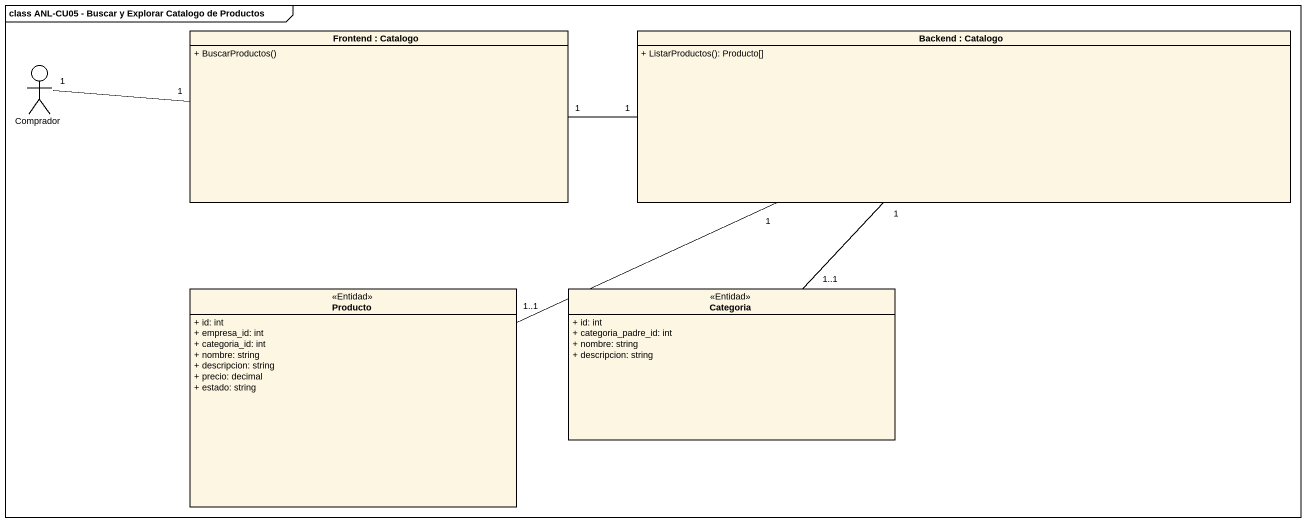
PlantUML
@startuml
mainframe class ANL-CU05 - Buscar y Explorar Catalogo de Productos
allowmixing
hide circle
hide empty members
skinparam classAttributeIconSize 0
class "Frontend : Catalogo" as Frontend_Catalogo {
  + BuscarProductos()
}
class "Backend : Catalogo" as Backend_Catalogo {
  + ListarProductos(): Producto[]
}
actor Comprador
class Producto <<Entidad>> {
  + id: int
  + empresa_id: int
  + categoria_id: int
  + nombre: string
  + descripcion: string
  + precio: decimal
  + estado: string
}
class Categoria <<Entidad>> {
  + id: int
  + categoria_padre_id: int
  + nombre: string
  + descripcion: string
}
Frontend_Catalogo "1" -right- "1" Backend_Catalogo
Backend_Catalogo "1" -left- "1..1" Producto
Backend_Catalogo "1" -- "1..1" Categoria
Comprador "1" -right- "1" Frontend_Catalogo
@enduml
